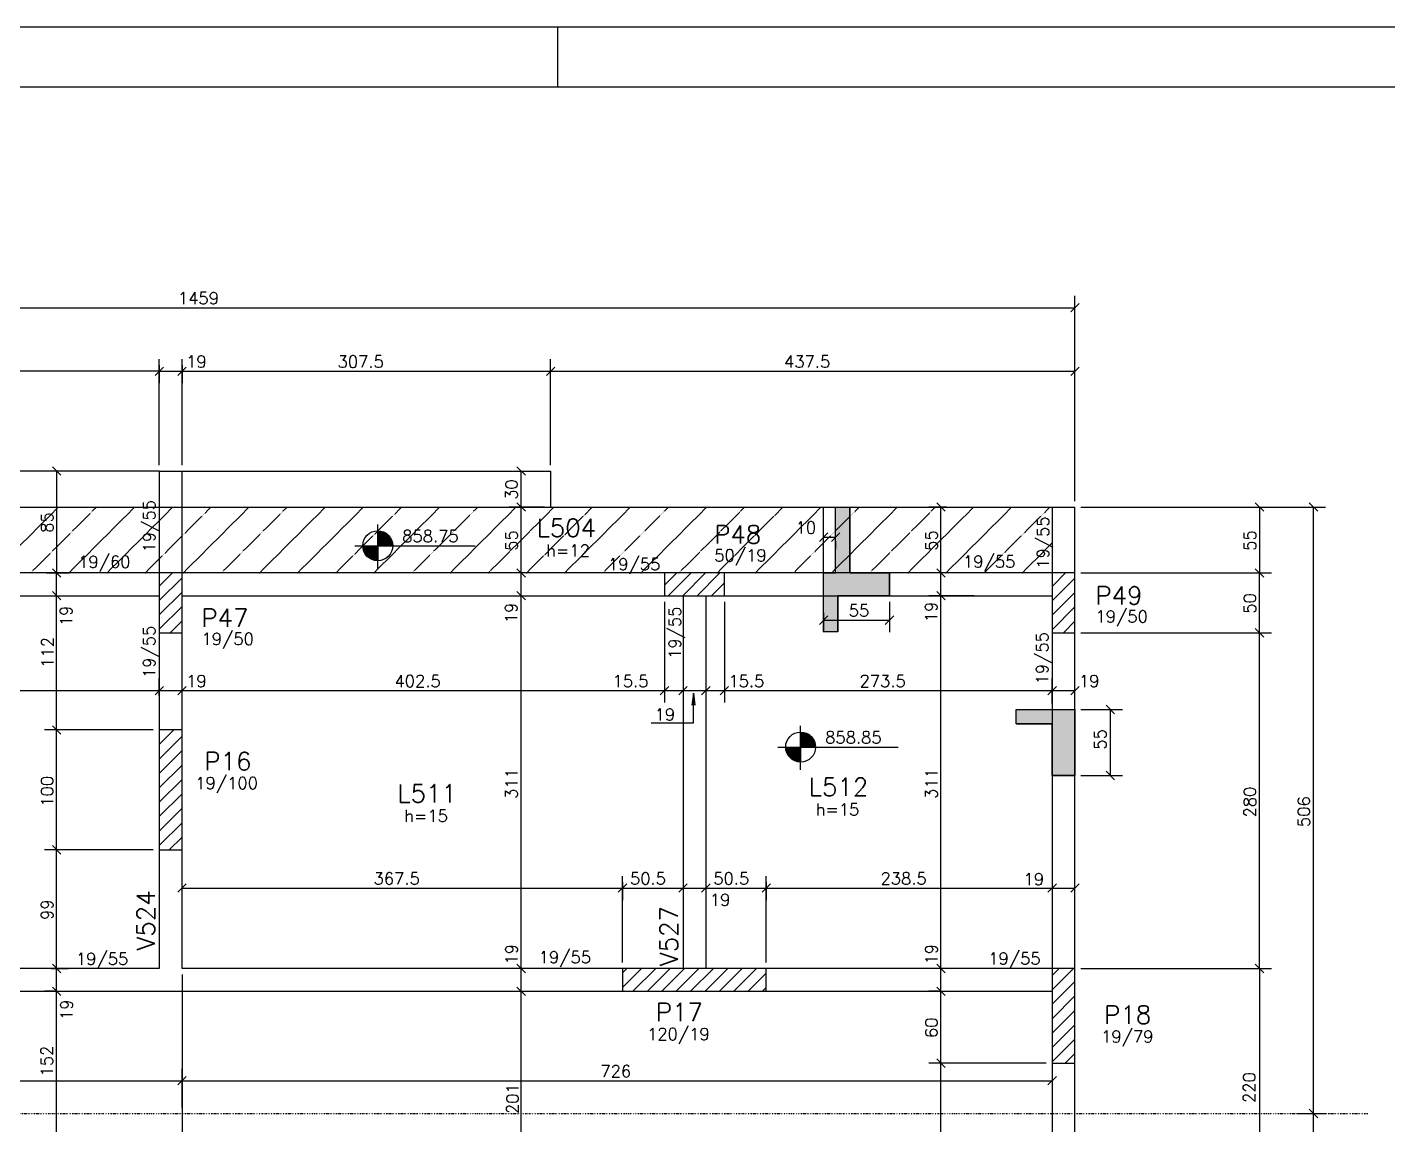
# Model space of a CAD drawing. Extents: x 715 to 5965, y 191 to 4191.
# Drawn here: x 3879 to 5014, y 3275 to 4191 of the extents above; entities that cross this region are included whole.
import ezdxf

# ---------------------------------------------------------------- set-up
doc = ezdxf.new("R2010")
doc.units = 0
doc.header["$MEASUREMENT"] = 0
doc.linetypes.add('ESTILO_TQS_0004', pattern=[2, 0.5, -0.4, 0.1, -0.4, 0.1, -0.5])
doc.linetypes.add('ESTILO_TQS_0005', pattern=[0.4, 0.3, -0.1])
for name, color, linetype in [('1', 1, 'CONTINUOUS'), ('2', 2, 'CONTINUOUS'), ('3', 3, 'CONTINUOUS'), ('4', 4, 'CONTINUOUS'), ('6', 6, 'CONTINUOUS'), ('7', 7, 'CONTINUOUS'), ('8', 8, 'CONTINUOUS'), ('9', 9, 'CONTINUOUS')]:
    doc.layers.add(name, color=color, linetype=linetype)
doc.styles.get("Standard").update_dxf_attribs({"font": 'ROMANS.SHX'})

msp = doc.modelspace()

# ---------------------------------------------------------------- linework, layer by layer
at = {"layer": '1', "linetype": 'Continuous'}
msp.add_lwpolyline([(715.34658, 190.908516), (5965.096797, 190.910592), (5965.096797, 4190.910592), (715.34658, 4190.908516), (715.34658, 190.908516)], dxfattribs=at)
at = {"layer": '2', "linetype": 'Continuous'}
for p, q in [((4749.574966, 3953.366517), (4756.646034, 3960.437585)), ((3985.574966, 3900.363526), (3992.646034, 3907.434594)), ((3985.574966, 3900.363526), (3992.646034, 3907.434594)), ((3992.646034, 3907.434594), (3985.574966, 3900.363526)), ((4004.574966, 3900.363526), (4011.646034, 3907.434594)), ((4004.574966, 3900.363526), (4011.646034, 3907.434594)), ((4004.574966, 3900.363526), (4011.646034, 3907.434594)), ((4004.574966, 3900.363526), (4011.646034, 3907.434594)), ((4312.074966, 3900.363526), (4319.146034, 3907.434594)), ((4312.074966, 3900.363526), (4319.146034, 3907.434594)), ((4749.574966, 3900.363526), (4756.646034, 3907.434594)), ((3899.916211, 3824.151034), (3906.987279, 3817.079966)), ((4294.530828, 3817.079966), (4287.45976, 3824.151034)), ((4294.530828, 3787.079966), (4287.45976, 3794.151034)), ((4294.530828, 3787.079966), (4287.45976, 3794.151034)), ((4644.854657, 3787.079966), (4637.783589, 3794.151034)), ((4903.570832, 3794.151034), (4910.641899, 3787.079966)), ((4955.689428, 3787.079966), (4948.61836, 3794.151034)), ((4539.858612, 3761.937269), (4546.92968, 3769.008337)), ((4549.858612, 3761.937269), (4556.92968, 3769.008337)), ((3906.987279, 3732.079966), (3899.916211, 3739.151034)), ((3906.987279, 3732.079966), (3899.916211, 3739.151034)), ((3906.987279, 3732.079966), (3899.916211, 3739.151034)), ((3899.916211, 3739.151034), (3906.987279, 3732.079966)), ((4294.530828, 3732.079966), (4287.45976, 3739.151034)), ((4294.530828, 3732.079966), (4287.45976, 3739.151034)), ((4294.530828, 3732.079966), (4287.45976, 3739.151034)), ((4644.854657, 3732.079966), (4637.783589, 3739.151034)), ((4644.854657, 3732.079966), (4637.783589, 3739.151034)), ((4644.854657, 3732.079966), (4637.783589, 3739.151034)), ((4910.641899, 3732.079966), (4903.570832, 3739.151034)), ((4910.641899, 3732.079966), (4903.570832, 3739.151034)), ((4903.570832, 3739.151034), (4910.641899, 3732.079966)), ((3906.987279, 3713.079966), (3899.916211, 3720.151034)), ((3906.987279, 3713.079966), (3899.916211, 3720.151034)), ((4294.530828, 3713.079966), (4287.45976, 3720.151034)), ((4294.530828, 3713.079966), (4287.45976, 3720.151034)), ((4644.854657, 3713.079966), (4637.783589, 3720.151034)), ((4644.854657, 3713.079966), (4637.783589, 3720.151034)), ((4539.858612, 3692.749718), (4546.92968, 3699.820786)), ((4594.858612, 3692.749718), (4601.92968, 3699.820786)), ((4910.641899, 3682.079966), (4903.570832, 3689.151034)), ((4910.641899, 3682.079966), (4903.570832, 3689.151034)), ((3985.574966, 3633.922338), (3992.646034, 3640.993405)), ((3985.574966, 3633.922338), (3992.646034, 3640.993405)), ((4004.574966, 3633.922338), (4011.646034, 3640.993405)), ((4004.574966, 3633.922338), (4011.646034, 3640.993405)), ((4407.074966, 3633.922338), (4414.146034, 3640.993405)), ((4422.574966, 3633.922338), (4429.646034, 3640.993405)), ((4422.574966, 3633.922338), (4429.646034, 3640.993405)), ((4441.574966, 3633.922338), (4448.646034, 3640.993405)), ((4441.574966, 3633.922338), (4448.646034, 3640.993405)), ((4457.074966, 3633.922338), (4464.146034, 3640.993405)), ((4730.574966, 3633.922338), (4737.646034, 3640.993405)), ((4730.574966, 3633.922338), (4737.646034, 3640.993405)), ((4749.574966, 3633.922338), (4756.646034, 3640.993405)), ((4786.240009, 3618.152324), (4779.168941, 3625.223392)), ((3906.987279, 3601.079966), (3899.916211, 3608.151034)), ((3906.987279, 3601.079966), (3899.916211, 3608.151034)), ((3906.987279, 3601.079966), (3899.916211, 3608.151034)), ((4786.240009, 3563.152324), (4779.168941, 3570.223392)), ((3906.987279, 3501.079966), (3899.916211, 3508.151034)), ((3906.987279, 3501.079966), (3899.916211, 3508.151034)), ((4004.574966, 3469.235557), (4011.646034, 3476.306624)), ((4372.074966, 3469.235557), (4379.146034, 3476.306624)), ((4422.574966, 3469.235557), (4429.646034, 3476.306624)), ((4422.574966, 3469.235557), (4429.646034, 3476.306624)), ((4441.574966, 3469.235557), (4448.646034, 3476.306624)), ((4441.574966, 3469.235557), (4448.646034, 3476.306624)), ((4492.074966, 3469.235557), (4499.146034, 3476.306624)), ((4730.574966, 3469.235557), (4737.646034, 3476.306624)), ((4730.574966, 3469.235557), (4737.646034, 3476.306624)), ((4749.574966, 3469.235557), (4756.646034, 3476.306624)), ((4749.574966, 3469.235557), (4756.646034, 3476.306624)), ((3906.987279, 3402.079966), (3899.916211, 3409.151034)), ((3906.987279, 3402.079966), (3899.916211, 3409.151034)), ((4294.530828, 3402.079966), (4287.45976, 3409.151034)), ((4294.530828, 3402.079966), (4287.45976, 3409.151034)), ((4294.530828, 3402.079966), (4287.45976, 3409.151034)), ((4644.854657, 3402.079966), (4637.783589, 3409.151034)), ((4644.854657, 3402.079966), (4637.783589, 3409.151034)), ((4903.570832, 3409.151034), (4910.641899, 3402.079966)), ((4435.6105, 3396.1155), (4435.6105, 3396.1155)), ((3906.987279, 3383.079966), (3899.916211, 3390.151034)), ((3906.987279, 3383.079966), (3899.916211, 3390.151034)), ((4294.530828, 3383.079966), (4287.45976, 3390.151034)), ((4294.530828, 3383.079966), (4287.45976, 3390.151034)), ((4644.854657, 3383.079966), (4637.783589, 3390.151034)), ((4644.854657, 3383.079966), (4637.783589, 3390.151034)), ((4743.6105, 3366.1155), (4743.6105, 3366.1155)), ((4644.854657, 3323.079966), (4637.783589, 3330.151034)), ((4644.854657, 3323.079966), (4637.783589, 3330.151034)), ((4004.574966, 3308.492612), (4011.646034, 3315.563679)), ((4004.574966, 3308.492612), (4011.646034, 3315.563679)), ((4004.574966, 3308.492612), (4011.646034, 3315.563679)), ((4730.574966, 3308.492612), (4737.646034, 3315.563679)), ((4955.689428, 3281.079966), (4948.61836, 3288.151034)), ((4955.689428, 3281.079966), (4948.61836, 3288.151034))]:
    msp.add_line(p, q, dxfattribs=at)
at = {"layer": '3', "linetype": 'Continuous'}
for p, q in [((4321.353331, 4190.908516), (4321.353331, 4140.909016)), ((3989.1105, 3820.6155), (3639.6105, 3820.6155)), ((4008.1105, 3820.6155), (4315.6105, 3820.6155)), ((4315.6105, 3820.6155), (4315.6105, 3790.6155)), ((4315.6105, 3790.6155), (4753.1105, 3790.6155)), ((4171.357955, 3739.210136), (4171.357955, 3776.065192)), ((4171.357955, 3770.816768), (4171.357955, 3745.816768)), ((4171.357955, 3770.209421), (4175.20708, 3770.209421)), ((4171.357955, 3769.416571), (4177.106418, 3769.416571)), ((4152.309062, 3758.316768), (4252.695825, 3758.316768)), ((4158.857955, 3758.316768), (4183.857955, 3758.316768)), ((4171.357955, 3768.623722), (4178.430213, 3768.623722)), ((4171.357955, 3767.830861), (4179.465474, 3767.830861)), ((4171.357955, 3767.038072), (4180.312814, 3767.038072)), ((4171.357955, 3766.245223), (4181.021823, 3766.245223)), ((4171.357955, 3765.452362), (4181.62116, 3765.452362)), ((4171.357955, 3764.659513), (4182.129182, 3764.659513)), ((4171.357955, 3763.866664), (4182.558335, 3763.866664)), ((4171.357955, 3763.073815), (4182.917394, 3763.073815)), ((4171.357955, 3762.280966), (4183.212699, 3762.280966)), ((4171.357955, 3761.488164), (4183.448972, 3761.488164)), ((4171.357955, 3760.695315), (4183.62955, 3760.695315)), ((4171.357955, 3759.902466), (4183.756961, 3759.902466)), ((4171.357955, 3759.109617), (4183.857955, 3759.109617)), ((4171.357907, 3757.523967), (4158.857907, 3757.523967)), ((4171.357907, 3756.731118), (4158.958902, 3756.731118)), ((4171.357907, 3755.938269), (4159.086265, 3755.938269)), ((4171.357907, 3755.145419), (4159.266891, 3755.145419)), ((4171.357907, 3754.352618), (4159.503163, 3754.352618)), ((4171.357907, 3753.559721), (4159.798469, 3753.559721)), ((4171.357907, 3752.76692), (4160.157527, 3752.76692)), ((4171.357907, 3751.974071), (4160.586681, 3751.974071)), ((4171.357907, 3751.181222), (4161.094703, 3751.181222)), ((4171.357907, 3750.388373), (4161.694087, 3750.388373)), ((4171.357907, 3749.595571), (4162.403049, 3749.595571)), ((4171.357907, 3748.802663), (4163.250388, 3748.802663)), ((4171.357907, 3748.009861), (4164.285649, 3748.009861)), ((4171.357907, 3747.217012), (4165.609445, 3747.217012)), ((4171.357907, 3746.424163), (4167.50883, 3746.424163)), ((3989.1105, 3724.652564), (4000.073436, 3735.6155)), ((4410.6105, 3725.424029), (4420.801971, 3735.6155)), ((4413.822786, 3716.6155), (4432.822786, 3735.6155)), ((4425.843602, 3716.6155), (4444.843602, 3735.6155)), ((4437.864417, 3716.6155), (4456.864417, 3735.6155)), ((4734.1105, 3724.362016), (4745.363984, 3735.6155)), ((3989.1105, 3712.631749), (4008.1105, 3731.631749)), ((4449.885232, 3716.6155), (4460.6105, 3727.340768)), ((4734.1105, 3712.341201), (4753.1105, 3731.341201)), ((3989.1105, 3700.610933), (4008.1105, 3719.610933)), ((4426.1105, 3716.6155), (4426.1105, 3405.6155)), ((4445.1105, 3716.6155), (4445.1105, 3405.6155)), ((4734.1105, 3700.320386), (4753.1105, 3719.320386)), ((3989.1105, 3688.590118), (4008.1105, 3707.590118)), ((4734.1105, 3688.299571), (4753.1105, 3707.299571)), ((3998.156697, 3685.6155), (4008.1105, 3695.569303)), ((4743.447245, 3685.6155), (4753.1105, 3695.278755)), ((3989.1105, 3592.423596), (4001.302404, 3604.6155)), ((3989.1105, 3604.444411), (3989.281589, 3604.6155)), ((3989.1105, 3580.40278), (4008.1105, 3599.40278)), ((4524.245598, 3571.269735), (4524.245598, 3608.124791)), ((4524.245598, 3602.876367), (4524.245598, 3577.876367)), ((4524.245598, 3602.269019), (4528.094723, 3602.269019)), ((4524.245598, 3601.47617), (4529.994061, 3601.47617)), ((4524.245598, 3600.683321), (4531.317856, 3600.683321)), ((4524.245598, 3599.89046), (4532.353117, 3599.89046)), ((4524.245598, 3599.09767), (4533.200457, 3599.09767)), ((3989.1105, 3568.381965), (4008.1105, 3587.381965)), ((4505.196705, 3590.376367), (4605.583468, 3590.376367)), ((4524.24555, 3589.583565), (4511.74555, 3589.583565)), ((4511.745598, 3590.376367), (4536.745598, 3590.376367)), ((4524.24555, 3588.790716), (4511.846544, 3588.790716)), ((4524.24555, 3587.997867), (4511.973908, 3587.997867)), ((4524.245598, 3598.304821), (4533.909466, 3598.304821)), ((4524.245598, 3597.51196), (4534.508802, 3597.51196)), ((4524.245598, 3596.719111), (4535.016825, 3596.719111)), ((4524.245598, 3595.926262), (4535.445978, 3595.926262)), ((4524.245598, 3595.133413), (4535.805037, 3595.133413)), ((4524.245598, 3594.340564), (4536.100342, 3594.340564)), ((4524.245598, 3593.547763), (4536.336615, 3593.547763)), ((4524.245598, 3592.754914), (4536.517193, 3592.754914)), ((4524.245598, 3591.962065), (4536.644604, 3591.962065)), ((4524.245598, 3591.169216), (4536.745598, 3591.169216)), ((4524.24555, 3587.205018), (4512.154533, 3587.205018)), ((4524.24555, 3586.412217), (4512.390806, 3586.412217)), ((4524.24555, 3585.61932), (4512.686112, 3585.61932)), ((4524.24555, 3584.826518), (4513.04517, 3584.826518)), ((4524.24555, 3584.033669), (4513.474323, 3584.033669)), ((4524.24555, 3583.24082), (4513.982346, 3583.24082)), ((4524.24555, 3582.447971), (4514.58173, 3582.447971)), ((4524.24555, 3581.65517), (4515.290691, 3581.65517)), ((4524.24555, 3580.862261), (4516.138031, 3580.862261)), ((4524.24555, 3580.06946), (4517.173292, 3580.06946)), ((4524.24555, 3579.276611), (4518.497088, 3579.276611)), ((4524.24555, 3578.483762), (4520.396473, 3578.483762)), ((3989.1105, 3556.36115), (4008.1105, 3575.36115)), ((3989.1105, 3544.340335), (4008.1105, 3563.340335)), ((3989.1105, 3532.319519), (4008.1105, 3551.319519)), ((3989.1105, 3520.298704), (4008.1105, 3539.298704)), ((3989.1105, 3508.277889), (4008.1105, 3527.277889)), ((3997.468926, 3504.6155), (4008.1105, 3515.257074)), ((4375.6105, 3389.903647), (4391.322353, 3405.6155)), ((4375.6105, 3401.924462), (4379.301538, 3405.6155)), ((4384.343168, 3386.6155), (4403.343168, 3405.6155)), ((4396.363984, 3386.6155), (4415.363984, 3405.6155)), ((4408.384799, 3386.6155), (4427.384799, 3405.6155)), ((4420.405614, 3386.6155), (4439.405614, 3405.6155)), ((4432.426429, 3386.6155), (4451.426429, 3405.6155)), ((4444.447245, 3386.6155), (4463.447245, 3405.6155)), ((4456.46806, 3386.6155), (4475.46806, 3405.6155)), ((4468.488875, 3386.6155), (4487.488875, 3405.6155)), ((4480.50969, 3386.6155), (4495.6105, 3401.71631)), ((4734.1105, 3387.779189), (4751.946811, 3405.6155)), ((4734.1105, 3399.800004), (4739.925996, 3405.6155)), ((4734.1105, 3375.758373), (4753.1105, 3394.758373)), ((4492.530506, 3386.6155), (4495.6105, 3389.695494)), ((4734.1105, 3363.737558), (4753.1105, 3382.737558)), ((4734.1105, 3351.716743), (4753.1105, 3370.716743)), ((4734.1105, 3339.695928), (4753.1105, 3358.695928)), ((4734.1105, 3327.675112), (4753.1105, 3346.675112)), ((4745.071703, 3326.6155), (4753.1105, 3334.654297))]:
    msp.add_line(p, q, dxfattribs=at)
for points in [[(3989.1105, 3820.6155), (3989.1105, 3735.6155)], [(3989.1105, 3820.6155), (4008.1105, 3820.6155)], [(4008.1105, 3735.6155), (4008.1105, 3820.6155)], [(4734.1105, 3790.6155), (4734.1105, 3735.6155)], [(4753.1105, 3735.6155), (4753.1105, 3790.6155)], [(3989.1105, 3735.6155), (3586.6105, 3735.6155)], [(4410.6105, 3735.6155), (4008.1105, 3735.6155)], [(4734.1105, 3735.6155), (4460.6105, 3735.6155)], [(3586.6105, 3716.6155), (3989.1105, 3716.6155)], [(4008.1105, 3716.6155), (4410.6105, 3716.6155)], [(4460.6105, 3716.6155), (4734.1105, 3716.6155)], [(3989.1105, 3685.6155), (3989.1105, 3604.6155)], [(4008.1105, 3604.6155), (4008.1105, 3685.6155)], [(4734.1105, 3685.6155), (4734.1105, 3405.6155)], [(4753.1105, 3405.6155), (4753.1105, 3685.6155)], [(3989.1105, 3504.6155), (3989.1105, 3405.6155)], [(4008.1105, 3405.6155), (4008.1105, 3504.6155)], [(3989.1105, 3405.6155), (3586.6105, 3405.6155)], [(4375.6105, 3405.6155), (4008.1105, 3405.6155)], [(4734.1105, 3405.6155), (4495.6105, 3405.6155)], [(3586.6105, 3386.6155), (3998.6105, 3386.6155)], [(3998.6105, 3386.6155), (4375.6105, 3386.6155)], [(4495.6105, 3386.6155), (4734.1105, 3386.6155)], [(4734.1105, 3326.6155), (4734.1105, 3185.6155)], [(4753.1105, 3185.6155), (4753.1105, 3326.6155)]]:
    msp.add_lwpolyline(points, dxfattribs=at)
for centre in [(4171.357955, 3758.316768), (4524.245598, 3590.376367)]:
    msp.add_circle(centre, 12.5, dxfattribs=at)
at = {"layer": '6', "linetype": 'Continuous'}
for p, q in [((4553.394146, 3735.6155), (4553.394146, 3790.6155)), ((4553.394146, 3790.6155), (4565.394146, 3790.6155)), ((4565.394146, 3735.6155), (4565.394146, 3790.6155)), ((4543.394146, 3716.6155), (4543.394146, 3735.6155)), ((4543.394146, 3735.6155), (4553.394146, 3735.6155)), ((4565.394146, 3735.6155), (4598.394146, 3735.6155)), ((4598.394146, 3716.6155), (4598.394146, 3735.6155)), ((4543.394146, 3686.6155), (4543.394146, 3716.6155)), ((4555.394146, 3686.6155), (4555.394146, 3716.6155)), ((4598.394146, 3716.6155), (4555.394146, 3716.6155)), ((4704.1105, 3621.687858), (4734.1105, 3621.687858)), ((4734.1105, 3621.687858), (4753.1105, 3621.687858)), ((4753.1105, 3621.687858), (4753.1105, 3621.687858)), ((4753.1105, 3609.687858), (4753.1105, 3621.687858)), ((4704.1105, 3609.687858), (4734.1105, 3609.687858)), ((4734.1105, 3566.687858), (4734.1105, 3609.687858)), ((4753.1105, 3566.687858), (4753.1105, 3609.687858)), ((4753.1105, 3609.687858), (4753.1105, 3609.687858)), ((4734.1105, 3566.687858), (4753.1105, 3566.687858))]:
    msp.add_line(p, q, dxfattribs=at)
msp.add_lwpolyline([(865.349047, 240.910092), (5915.101203, 240.912167), (5915.101203, 4140.911092), (865.349047, 4140.909016), (865.349047, 240.910092)], dxfattribs=at)
at = {"layer": '7', "linetype": 'Continuous'}
for points in [[(3989.1105, 3685.6155), (4008.1105, 3685.6155), (4008.1105, 3735.6155), (3989.1105, 3735.6155), (3989.1105, 3685.6155)], [(4410.6105, 3716.6155), (4460.6105, 3716.6155), (4460.6105, 3735.6155), (4410.6105, 3735.6155), (4410.6105, 3716.6155)], [(4734.1105, 3685.6155), (4753.1105, 3685.6155), (4753.1105, 3735.6155), (4734.1105, 3735.6155), (4734.1105, 3685.6155)], [(3989.1105, 3504.6155), (4008.1105, 3504.6155), (4008.1105, 3604.6155), (3989.1105, 3604.6155), (3989.1105, 3504.6155)], [(4375.6105, 3386.6155), (4495.6105, 3386.6155), (4495.6105, 3405.6155), (4375.6105, 3405.6155), (4375.6105, 3386.6155)], [(4734.1105, 3326.6155), (4753.1105, 3326.6155), (4753.1105, 3405.6155), (4734.1105, 3405.6155), (4734.1105, 3326.6155)]]:
    msp.add_lwpolyline(points, dxfattribs=at)
at = {"layer": '8', "linetype": 'Continuous'}
for points in [[(4543.394146, 3686.6155), (4543.394146, 3735.6155), (4553.394146, 3735.6155), (4553.394146, 3790.6155), (4565.394146, 3790.6155), (4565.394146, 3735.6155), (4598.394146, 3735.6155), (4598.394146, 3716.6155), (4555.394146, 3716.6155), (4555.394146, 3686.6155), (4543.394146, 3686.6155)], [(4753.1105, 3621.687858), (4753.1105, 3609.687858), (4753.1105, 3566.687858), (4734.1105, 3566.687858), (4734.1105, 3609.687858), (4704.1105, 3609.687858), (4704.1105, 3621.687858), (4753.1105, 3621.687858)]]:
    msp.add_lwpolyline(points, dxfattribs=at)
for points in [[(4553.394146, 3790.6155), (4565.394146, 3790.6155), (4553.394146, 3735.6155)], [(4565.394146, 3790.6155), (4555.394146, 3716.6155), (4553.394146, 3735.6155)], [(4555.394146, 3716.6155), (4565.394146, 3790.6155), (4565.394146, 3735.6155)], [(4555.394146, 3686.6155), (4543.394146, 3686.6155), (4553.394146, 3735.6155)], [(4543.394146, 3686.6155), (4543.394146, 3735.6155), (4553.394146, 3735.6155)], [(4555.394146, 3716.6155), (4555.394146, 3686.6155), (4553.394146, 3735.6155)], [(4598.394146, 3716.6155), (4555.394146, 3716.6155), (4565.394146, 3735.6155)], [(4598.394146, 3735.6155), (4598.394146, 3716.6155), (4565.394146, 3735.6155)], [(4734.1105, 3609.687858), (4704.1105, 3609.687858), (4753.1105, 3621.687858)], [(4704.1105, 3609.687858), (4704.1105, 3621.687858), (4753.1105, 3621.687858)], [(4753.1105, 3621.687858), (4753.1105, 3621.687858), (4704.1105, 3621.687858)], [(4753.1105, 3566.687858), (4734.1105, 3566.687858), (4753.1105, 3621.687858)], [(4734.1105, 3566.687858), (4734.1105, 3609.687858), (4753.1105, 3621.687858)], [(4753.1105, 3609.687858), (4753.1105, 3566.687858), (4753.1105, 3621.687858)]]:
    msp.add_solid(points, dxfattribs=at)
at = {"layer": '9', "linetype": 'Continuous'}
for p, q in [((4753.1105, 3825.6155), (4753.1105, 3966.789138)), ((3294.1105, 3956.902051), (4753.1105, 3956.902051)), ((3989.1105, 3825.6155), (3989.1105, 3913.89906)), ((3989.1105, 3908.89906), (3989.1105, 3893.89906)), ((4008.1105, 3825.6155), (4008.1105, 3913.89906)), ((4008.1105, 3830.6155), (4008.1105, 3913.89906)), ((4008.1105, 3908.89906), (4008.1105, 3893.89906)), ((4315.6105, 3825.6155), (4315.6105, 3913.89906)), ((4753.1105, 3795.6155), (4753.1105, 3913.89906)), ((3989.1105, 3903.89906), (3639.6105, 3903.89906)), ((3989.1105, 3903.89906), (4008.1105, 3903.89906)), ((4008.1105, 3903.89906), (4315.6105, 3903.89906)), ((4315.6105, 3903.89906), (4753.1105, 3903.89906)), ((3903.451745, 3820.6155), (3903.451745, 3735.6155)), ((4290.995294, 3790.6155), (4290.995294, 3820.6155)), ((4292.036747, 3820.6155), (4300.995294, 3820.6155)), ((4310.6105, 3790.6155), (4280.995294, 3790.6155)), ((4290.995294, 3735.6155), (4290.995294, 3790.6155)), ((4645.956462, 3790.6155), (4631.319123, 3790.6155)), ((4641.319123, 3735.6155), (4641.319123, 3790.6155)), ((4758.1105, 3790.6155), (4917.106366, 3790.6155)), ((4907.106366, 3790.6155), (4907.106366, 3735.6155)), ((4912.106366, 3790.6155), (4962.153894, 3790.6155)), ((4952.153894, 3284.6155), (4952.153894, 3790.6155)), ((4543.394146, 3769.58271), (4543.394146, 3775.472803)), ((4543.394146, 3765.472803), (4553.394146, 3765.472803)), ((4553.394146, 3762.030466), (4553.394146, 3755.472803)), ((3894.873567, 3735.6155), (3913.451745, 3735.6155)), ((3899.873567, 3735.6155), (3913.451745, 3735.6155)), ((3903.451745, 3716.6155), (3903.451745, 3735.6155)), ((3906.744811, 3735.6155), (3913.451745, 3735.6155)), ((4300.644891, 3735.6155), (4280.995294, 3735.6155)), ((4290.995294, 3716.6155), (4290.995294, 3735.6155)), ((4645.956462, 3735.6155), (4631.319123, 3735.6155)), ((4641.319123, 3716.6155), (4641.319123, 3735.6155)), ((4758.1105, 3735.6155), (4917.106366, 3735.6155)), ((4904.994969, 3735.6155), (4917.106366, 3735.6155)), ((4907.106366, 3685.6155), (4907.106366, 3735.6155)), ((3903.451745, 3604.6155), (3903.451745, 3716.6155)), ((4290.995294, 3405.6155), (4290.995294, 3716.6155)), ((4668.919625, 3716.6155), (4631.319123, 3716.6155)), ((4641.319123, 3405.6155), (4641.319123, 3716.6155)), ((4410.6105, 3711.6155), (4410.6105, 3627.457871)), ((4460.6105, 3711.6155), (4460.6105, 3627.457871)), ((4543.394146, 3702.285459), (4543.394146, 3686.285252)), ((4598.394146, 3711.6155), (4598.394146, 3686.285252)), ((4543.394146, 3696.285252), (4598.394146, 3696.285252)), ((4758.1105, 3685.6155), (4917.106366, 3685.6155)), ((4907.106366, 3405.6155), (4907.106366, 3685.6155)), ((3989.1105, 3633.105736), (3989.1105, 3647.457871)), ((4008.1105, 3632.628198), (4008.1105, 3647.457871)), ((4734.1105, 3626.687858), (4734.1105, 3647.457871)), ((4753.1105, 3626.687858), (4753.1105, 3647.457871)), ((3586.6105, 3637.457871), (3989.1105, 3637.457871)), ((3989.1105, 3637.457871), (4008.1105, 3637.457871)), ((4008.1105, 3637.457871), (4410.6105, 3637.457871)), ((4410.6105, 3640.489594), (4410.6105, 3627.457871)), ((4410.6105, 3637.457871), (4426.1105, 3637.457871)), ((4426.1105, 3641.160636), (4426.1105, 3627.457871)), ((4426.1105, 3637.457871), (4445.1105, 3637.457871)), ((4445.1105, 3637.457871), (4460.6105, 3637.457871)), ((4445.1105, 3634.852842), (4445.1105, 3627.457871)), ((4460.6105, 3637.457871), (4734.1105, 3637.457871)), ((4734.1105, 3637.457871), (4753.1105, 3637.457871)), ((4758.1105, 3621.687858), (4792.704475, 3621.687858)), ((4782.704475, 3566.687858), (4782.704475, 3621.687858)), ((3984.1105, 3604.6155), (3893.451745, 3604.6155)), ((3930.590333, 3604.6155), (3893.451745, 3604.6155)), ((3903.451745, 3504.6155), (3903.451745, 3604.6155)), ((4758.1105, 3566.687858), (4792.704475, 3566.687858)), ((3984.1105, 3504.6155), (3893.451745, 3504.6155)), ((3903.451745, 3405.6155), (3903.451745, 3504.6155)), ((4008.1105, 3453.385213), (4008.1105, 3482.771091)), ((4375.6105, 3410.6155), (4375.6105, 3482.771091)), ((4375.6105, 3477.771091), (4375.6105, 3462.771091)), ((4426.1105, 3479.785193), (4426.1105, 3462.771091)), ((4495.6105, 3410.6155), (4495.6105, 3482.771091)), ((4495.6105, 3477.771091), (4495.6105, 3462.771091)), ((4734.1105, 3475.848946), (4734.1105, 3462.771091)), ((4008.1105, 3472.771091), (4375.6105, 3472.771091)), ((4375.6105, 3472.771091), (4426.1105, 3472.771091)), ((4426.1105, 3472.771091), (4445.1105, 3472.771091)), ((4445.1105, 3472.771091), (4495.6105, 3472.771091)), ((4445.1105, 3469.394352), (4445.1105, 3462.771091)), ((4495.6105, 3472.771091), (4734.1105, 3472.771091)), ((4734.1105, 3472.771091), (4753.1105, 3472.771091)), ((3898.792656, 3405.6155), (3913.451745, 3405.6155)), ((3903.451745, 3386.6155), (3903.451745, 3405.6155)), ((4008.1105, 3400.6155), (4008.1105, 3237.800565)), ((4290.995294, 3386.6155), (4290.995294, 3405.6155)), ((4643.402431, 3405.6155), (4631.319123, 3405.6155)), ((4643.969134, 3405.6155), (4631.319123, 3405.6155)), ((4641.319123, 3386.6155), (4641.319123, 3405.6155)), ((4758.1105, 3405.6155), (4917.106366, 3405.6155)), ((4907.106366, 3405.6155), (4907.106366, 3185.6155)), ((3901.516772, 3386.6155), (3893.451745, 3386.6155)), ((3903.451745, 3234.6155), (3903.451745, 3386.6155)), ((4290.995294, 3185.6155), (4290.995294, 3386.6155)), ((4639.235779, 3386.6155), (4631.319123, 3386.6155)), ((4641.319123, 3326.6155), (4641.319123, 3386.6155)), ((4008.1105, 3381.6155), (4008.1105, 3302.028145)), ((4729.1105, 3326.6155), (4631.319123, 3326.6155)), ((4641.319123, 3185.6155), (4641.319123, 3326.6155)), ((4008.1105, 3289.6155), (4008.1105, 3322.028145)), ((4734.1105, 3321.6155), (4734.1105, 3302.028145)), ((3571.1105, 3312.028145), (4008.1105, 3312.028145)), ((4008.1105, 3312.028145), (4734.1105, 3312.028145)), ((4939.217969, 3284.6155), (4962.153894, 3284.6155)), ((4952.153894, 2688.6155), (4952.153894, 3284.6155))]:
    msp.add_line(p, q, dxfattribs=at)
at = {"layer": '9', "linetype": 'ESTILO_TQS_0005'}
for p, q in [((3639.6105, 3790.6155), (4315.6105, 3790.6155)), ((3849.974133, 3735.6155), (3904.974133, 3790.6155)), ((3881.793938, 3735.6155), (3936.793938, 3790.6155)), ((3913.613743, 3735.6155), (3968.613743, 3790.6155)), ((3945.433548, 3735.6155), (4000.433548, 3790.6155)), ((3977.253353, 3735.6155), (4032.253353, 3790.6155)), ((4009.073159, 3735.6155), (4064.073159, 3790.6155)), ((4040.892964, 3735.6155), (4095.892964, 3790.6155)), ((4072.712769, 3735.6155), (4127.712769, 3790.6155)), ((4104.532574, 3735.6155), (4159.532574, 3790.6155)), ((4136.352379, 3735.6155), (4191.352379, 3790.6155)), ((4168.172184, 3735.6155), (4223.172184, 3790.6155)), ((4199.99199, 3735.6155), (4254.99199, 3790.6155)), ((4231.811795, 3735.6155), (4286.811795, 3790.6155)), ((4263.6316, 3735.6155), (4318.6316, 3790.6155)), ((4295.451405, 3735.6155), (4350.451405, 3790.6155)), ((4327.27121, 3735.6155), (4382.27121, 3790.6155)), ((4359.091015, 3735.6155), (4414.091015, 3790.6155)), ((4390.91082, 3735.6155), (4445.91082, 3790.6155)), ((4422.730626, 3735.6155), (4477.730626, 3790.6155)), ((4454.550431, 3735.6155), (4509.550431, 3790.6155)), ((4486.370236, 3735.6155), (4541.370236, 3790.6155)), ((4518.190041, 3735.6155), (4573.190041, 3790.6155)), ((4543.394146, 3735.6155), (4543.394146, 3790.6155)), ((4543.394146, 3790.6155), (4553.394146, 3790.6155)), ((4550.009846, 3735.6155), (4605.009846, 3790.6155)), ((4581.829651, 3735.6155), (4636.829651, 3790.6155)), ((4613.649457, 3735.6155), (4668.649457, 3790.6155)), ((4645.469262, 3735.6155), (4700.469262, 3790.6155)), ((4677.289067, 3735.6155), (4732.289067, 3790.6155)), ((4709.108872, 3735.6155), (4734.1105, 3760.617128))]:
    msp.add_line(p, q, dxfattribs=at)
at = {"layer": '9', "linetype": 'ESTILO_TQS_0004'}
msp.add_line((1116.41057, 3284.6155), (4997.668903, 3284.6155), dxfattribs=at)
at = {"layer": '9', "linetype": 'Continuous'}
msp.add_lwpolyline([(4399.4204, 3610.458842), (4434.716435, 3610.458842), (4434.716435, 3635.265292), (4436.021697, 3625.350844), (4434.716435, 3635.265292), (4433.411173, 3625.350844)], dxfattribs=at)

# ---------------------------------------------------------------- texts
at = {"layer": '2', "linetype": 'Continuous'}
for s, p in [('1459', (4004.6105, 3959.902051)), ('19', (4011.44383, 3906.89906)), ('307.5', (4137.8605, 3906.89906)), ('437.5', (4510.3605, 3906.89906)), ('10', (4520.060816, 3768.472803)), ('55', (4564.394146, 3699.285252)), ('19', (4011.44383, 3640.457871)), ('402.5', (4185.3605, 3640.457871)), ('15.5', (4367.27717, 3640.457871)), ('15.5', (4463.94383, 3640.457871)), ('273.5', (4573.3605, 3640.457871)), ('19', (4756.44383, 3640.457871)), ('19', (4402.410354, 3612.542527)), ('367.5', (4167.8605, 3475.771091)), ('50.5', (4381.8605, 3475.771091)), ('50.5', (4451.3605, 3475.771091)), ('238.5', (4590.8605, 3475.771091)), ('19', (4710.248871, 3475.161658)), ('19', (4448.44383, 3457.958222)), ('726', (4357.1105, 3315.028145))]:
    msp.add_text(s, height=10, dxfattribs=at).set_placement(p)
for s, p in [('30', (4287.995294, 3796.6155)), ('85', (3900.451745, 3769.1155)), ('55', (4287.995294, 3754.1155)), ('55', (4638.319123, 3754.1155)), ('55', (4904.106366, 3754.1155)), ('50', (4904.106366, 3701.6155)), ('19', (3916.286146, 3691.18172)), ('19', (4287.728729, 3693.632856)), ('19', (4638.119007, 3694.523177)), ('112', (3900.862621, 3656.476532)), ('55', (4779.280681, 3588.197178)), ('100', (3900.451745, 3540.6155)), ('311', (4287.995294, 3547.1155)), ('311', (4638.319123, 3547.1155)), ('280', (4904.106366, 3531.6155)), ('506', (4949.153894, 3523.6155)), ('99', (3900.451745, 3446.1155)), ('19', (4287.995294, 3408.94883)), ('19', (4638.319123, 3408.94883)), ('19', (3916.760159, 3362.612224)), ('60', (4638.319123, 3347.6155)), ('152', (3900.277907, 3315.563821)), ('220', (4903.583508, 3293.399272)), ('201', (4288.755272, 3284.196714))]:
    msp.add_text(s, height=10, rotation=90, dxfattribs=at).set_placement(p)
at = {"layer": '3', "linetype": 'Continuous'}
for p in [(3985.657444, 3752.773545), (4731.461185, 3739.107041), (4424.205701, 3663.880364), (3985.657444, 3647.918845), (4730.793617, 3642.643405)]:
    msp.add_text('19/55', height=10, rotation=90, dxfattribs=at).set_placement(p)
for s, p in [('858.75', (4191.784668, 3761.369693)), ('h=12', (4311.962045, 3749.30046)), ('19/60', (3921.381084, 3739.877041)), ('19/55', (4363.509156, 3737.958168)), ('50/19', (4452.160164, 3745.286235)), ('19/55', (4659.710037, 3740.061044)), ('19/50', (4770.239186, 3694.313116)), ('19/50', (4024.300107, 3675.566522)), ('858.85', (4544.672311, 3593.429292)), ('19/100', (4019.131503, 3555.332597)), ('h=15', (4536.768442, 3533.367978)), ('h=15', (4193.514668, 3527.948182)), ('19/55', (3919.561497, 3408.704106)), ('19/55', (4305.66384, 3410.044242)), ('19/55', (4680.797849, 3408.988153)), ('120/19', (4396.067444, 3345.914079)), ('19/79', (4774.932192, 3343.82943))]:
    msp.add_text(s, height=10, dxfattribs=at).set_placement(p)
at = {"layer": '4', "linetype": 'Continuous'}
for s, p in [('L504', (4304.052839, 3765.773179)), ('P48', (4452.160164, 3760.286235)), ('P49', (4770.239186, 3709.313116)), ('P47', (4024.300107, 3690.566522)), ('P16', (4026.784159, 3571.028293)), ('L511', (4187.885522, 3544.144018)), ('L512', (4531.139296, 3549.563814)), ('P17', (4403.479391, 3361.733672)), ('P18', (4777.545104, 3359.575976))]:
    msp.add_text(s, height=15, dxfattribs=at).set_placement(p)
for s, p in [('V524', (3985.3605, 3420.6155)), ('V527', (4421.802772, 3407.59457))]:
    msp.add_text(s, height=15, rotation=90, dxfattribs=at).set_placement(p)

doc.saveas('drawing.dxf')
